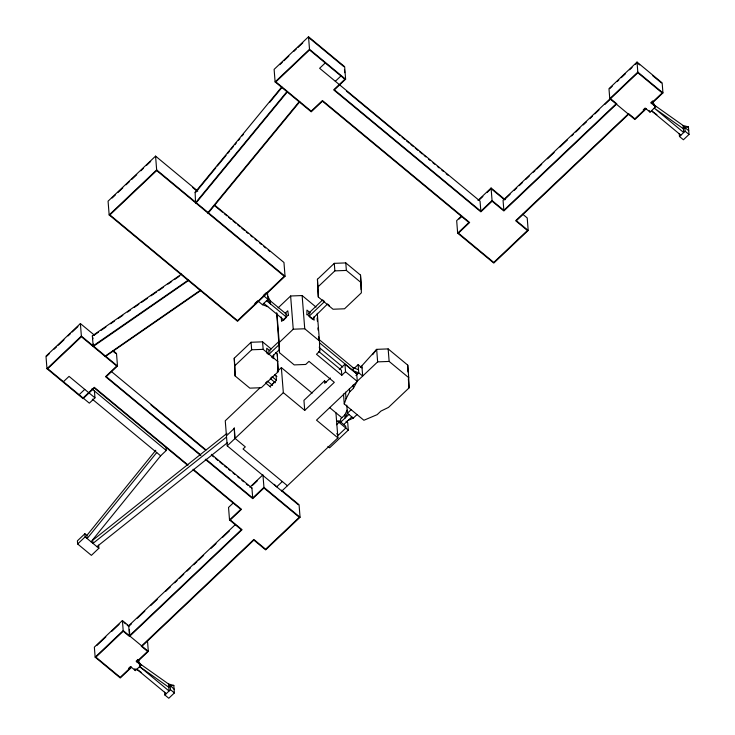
<?xml version="1.0" encoding="UTF-8"?>
<svg xmlns="http://www.w3.org/2000/svg" width="735" height="735" viewBox="0 0 735 735"><rect width="100%" height="100%" fill="white"/><g stroke="black" fill="none" stroke-linecap="round" stroke-linejoin="round"><path stroke-width="1.1" d="M135.874 668.767L135.415 670.605L130.508 666.535L128.643 668.308L129.617 669.126M344.265 404.002L346.038 398.829L349.685 391.874L353.425 388.328L357.072 381.382L377.643 361.877L389.146 361.436L408.733 377.671L409.055 387.905L388.484 407.41L380.914 411.104L377.165 414.65L363.889 420.264L344.265 404.002L343.475 393.978M348.868 414.457L340.792 422.111L340.544 418.978L344.88 414.871L347.15 410.102M372.663 354.72L376.66 349.346L388.154 348.904L407.75 365.139L408.733 377.671M156.73 452.549L87.125 538.544L86.886 535.411L155.765 450.298M91.057 541.796L160.653 455.801L166.266 450.481L166.018 447.349M286.88 91.673L195.547 202.786L195.124 192.267L281.725 86.95M195.942 203.108L287.275 91.994M207.72 212.874L299.421 101.393M215.888 167.81L195.51 192.588L195.124 192.267M217.349 166.036L226.077 155.425M227.538 153.652L229.715 150.997M231.176 149.223L233.353 146.568M234.814 144.804L236.266 143.031M238.452 140.376L239.904 138.603M242.091 135.947L243.542 134.183M269.745 102.321L282.111 87.281M360.297 367.564L376.66 349.346L377.643 361.877M197.779 191.091L155.572 156.123L108.073 201.16L109.157 214.951L237.543 321.314L285.042 276.268L283.958 262.487L214.491 204.936M112.124 198.027L115.404 194.913M117.866 192.579L122.782 187.912M126.071 184.797L129.351 181.692M131.804 179.358L136.728 174.691M140.826 170.805L143.288 168.471M146.568 165.357L150.675 161.47M109.157 214.951L156.656 169.904L155.572 156.123M477.97 200.434L491.081 188.004L492.064 200.536L480.846 211.175L334.407 89.845L345.625 79.205L344.642 66.674L308.525 36.75L274.118 69.384L275.101 81.907L311.217 111.839L322.435 101.2L468.884 222.53L457.657 233.17L493.782 263.093L528.189 230.459L527.206 217.937L522.796 214.28M279.805 64.68L282.268 62.346M283.912 60.784L288.837 56.117M293.761 51.441L296.223 49.107M297.868 47.554L302.792 42.878M275.101 81.907L309.508 49.282L308.525 36.75M325.228 62.971L319.624 68.291L480.056 201.151L480.846 211.175M299.816 101.724L208.106 213.196L208.483 212.838M335.325 81.3L340.939 75.981M94.484 335.233L80.391 323.556L45.983 356.181L46.966 368.713L83.083 398.636L94.31 387.997L187.82 465.475M46.746 356.153L49.208 353.82M54.133 349.143L56.595 346.81M58.24 345.257L63.991 339.8M68.089 335.913L70.551 333.571M72.195 332.018L77.947 326.57M46.966 368.713L81.374 336.079L80.391 323.556M93.17 346.525L188.84 280.301M63.44 381.695L69.044 376.375L88.678 392.637M104.949 356.282L200.618 290.059M79.141 394.704L84.755 389.385M112.988 350.558L116.507 353.48L117.49 366.012L106.272 376.651L200.664 454.855M94.42 390.946L94.962 397.846L89.348 403.166L83.459 398.287M255.679 304.115L254.898 303.463L257.7 300.799L262.413 304.703L268.018 299.384L267.457 292.245M278.096 307.882L290.628 295.994L302.131 295.553L316.059 307.101M275.551 352.589L277.288 354.031L278.152 371.745L261.329 387.703L249.827 388.144L235.099 375.943L234.235 358.23L251.067 342.271L262.56 341.83L271.224 349.006M317.446 279.318L334.278 263.35L345.781 262.91L360.499 275.111L361.096 282.626L361.372 292.833L344.54 308.792L333.038 309.233L318.319 297.032L317.446 279.318L318.319 297.032M285.318 313.147L287.771 310.822L288.515 315.535M235.099 375.943L234.823 365.745L251.655 349.786L263.158 349.346L277.876 361.546M288.12 315.205L281.579 321.415L281.229 317.024M318.044 286.834L334.866 270.875L346.369 270.434L361.096 282.626M306.908 314.828L306.936 310.087L310.372 312.935M278.767 341.637L268.799 351.091L269.047 354.224M308.627 313.321L322.619 299.935L324.585 301.561L309.251 316.096M277.242 371.515L281.358 367.601L283.333 392.655L304.731 410.387L334.315 382.338L308.985 361.354L305.714 364.459L294.221 364.9L279.493 352.699L279.217 342.501L293.237 329.207L304.74 328.765L319.459 340.957L319.743 351.155L316.473 354.261L341.793 375.245L345.533 371.699L344.935 364.174L339.276 369.549M279.015 344.77L268.67 354.582L266.704 352.956L266.731 348.215L270.168 351.064M86.886 535.411L84.883 533.748L77.405 540.841L77.644 543.974L91.388 555.357L98.867 548.264L98.619 545.131M279.465 349.575L271.61 357.017L273.576 358.643L273.696 355.005M77.644 543.974L85.131 536.881L84.883 533.748M329.115 305.981L329.491 305.622L327.525 303.996L312.228 319.036L309.288 316.601L309.003 312.963M259.914 387.942L225.259 420.797L227.234 445.86L298.3 504.761M269.929 386.527L276.47 380.317L276.13 375.934M226.444 435.837L234.3 428.386M461.589 215.971L456.674 220.638L457.657 233.17M459.081 219.048L461.543 216.715M478.788 200.361L482.895 196.475M486.993 192.579L490.282 189.465M227.234 445.86L283.333 392.655M651.725 103.543L662.942 92.904L662.152 82.88L637.024 62.062L608.975 88.669L609.765 98.692L634.893 119.511L646.111 108.863M609.747 88.632L612.227 86.28M617.189 81.576L618.842 80.005M621.323 77.653L625.467 73.73M629.601 69.807L632.082 67.455M635.389 64.312L637.043 62.741M609.765 98.692L637.815 72.085L637.024 62.062M616.049 103.892L503.842 210.293L503.062 200.269L610.27 98.6M504.283 199.81L510.099 194.288M514.252 190.347L516.751 187.985M519.241 185.624L522.567 182.473M525.892 179.312L529.218 176.161M533.371 172.22L535.034 170.649M536.697 169.068L541.686 164.337M547.501 158.824L554.153 152.522M559.969 147L567.448 139.907M571.6 135.966L573.263 134.395M575.762 132.024L579.915 128.083M583.241 124.932L586.567 121.78M589.883 118.629L592.382 116.259M594.872 113.897L599.025 109.956M604.85 104.444L610.666 98.922M326.193 382.255L324.512 380.859L303.941 400.364L304.731 410.387M330.373 377.992L324.705 383.367L324.512 380.859M354.114 368.465L358.12 364.67L362.043 367.923M628.609 114.302L516.411 220.702L528.189 230.459M355.951 375.475L358.763 372.81L358.12 364.67M344.935 364.174L356.714 373.94L357.311 381.456L316.509 420.144L337.907 437.876L281.808 491.072M645.716 108.541L634.875 118.831L628.59 113.622L515.639 220.73L527.418 230.496L493.764 262.413L458.429 233.133L469.647 222.494L322.417 100.52L311.199 111.16L275.864 81.879L309.527 49.962L344.862 79.233L333.644 89.872L480.865 211.855L492.092 201.215L503.861 210.973L616.812 103.865L610.537 98.655L637.833 72.765L662.18 92.932L651.329 103.222M233.454 502.777L228.539 507.435L229.522 519.967L241.3 529.724L129.479 635.775L128.689 625.751L235.549 524.413M249.836 487.241L262.946 474.81L263.938 487.342L300.055 517.265L265.647 549.89L253.869 540.133L142.039 646.184M252.298 485.605L257.222 480.938M251.554 488.306L251.921 487.957L211.349 454.331M644.246 110.636L643.263 109.827L645.128 108.054L650.043 112.115L655.648 106.795L652.487 101.54M131.565 623.721L129.084 626.073L122.405 620.542L94.356 647.149L95.146 657.173L120.274 677.992L131.492 667.352M96.781 645.55L105.877 636.914M111.665 631.429L119.116 624.364M229.522 519.967L240.749 509.327L193.112 469.858M205.956 459.237L252.711 497.981L263.938 487.342M351.137 409.689L347.398 413.235L345.128 418.004L344.88 414.871M336.483 424.729L338.982 422.368L338.835 420.484L345.698 426.181L345.854 428.055L338.366 435.148L336.648 433.723M95.146 657.173L123.195 630.566L122.405 620.542M137.362 618.218L144.823 611.153M150.62 605.649L157.244 599.365M165.531 591.51L170.502 586.796M174.636 582.873L177.126 580.512M179.606 578.16L183.75 574.228M187.067 571.086L190.374 567.944M193.691 564.802L197.008 561.659M198.661 560.088L203.632 555.375M211.083 548.31L216.053 543.597M222.687 537.313L229.311 531.028M282.313 481.526L276.7 486.846L274.348 484.347M343.741 424.554L351.808 416.901M348.068 420.448L353.287 418.114L357.026 414.568M346.029 421.183L347.71 422.57L348.307 430.094L329.602 447.826L327.92 446.43M679.259 133.697L679.48 136.517L683.412 139.769L689.017 134.45L688.429 126.934L684.799 127.44L683.394 128.763L654.251 108.128L683.688 132.53L683.137 125.51L653.994 104.875L655.648 106.795L650.741 102.735L652.616 100.961L653.59 101.77M679.48 136.517L685.093 131.197L684.799 127.44L683.137 125.51L688.429 126.934M131.096 667.022L120.255 677.312L95.908 657.145L123.214 631.246L129.498 636.455L242.072 529.696L230.294 519.939L241.512 509.3L193.158 469.233M136.71 661.702L147.551 651.421L141.276 646.212L253.851 539.453L265.629 549.21L299.283 517.293L263.957 488.022L252.73 498.661L205.258 459.32M137.105 662.024L148.323 651.385L147.533 641.361M164.64 692.177L164.861 694.998L168.793 698.25L174.397 692.93L173.809 685.415L170.18 685.92L168.774 687.253L139.622 666.608L139.365 663.356L168.517 683.991L174.103 689.173M164.861 694.998L170.474 689.678L170.18 685.92M226.986 433.356L92.729 540.253L92.977 543.385L226.334 437.196M96.91 546.638L227.574 442.589M188.068 280.237L188.445 279.971L93.152 345.845L92.362 335.812L181.637 274.063M93.694 335.491L98.398 332.238M101.209 330.291L105.913 327.038M110.608 323.795L114.366 321.195M118.124 318.586L122.828 315.343M127.523 312.09L130.343 310.142M134.101 307.542L138.805 304.29M141.625 302.342L147.257 298.438M151.015 295.837L156.656 291.942M158.54 290.637L163.234 287.385M167.929 284.142L171.687 281.533M174.507 279.585L179.211 276.332M105.711 356.245L201.013 290.38L200.627 290.647M173.809 685.415L168.517 683.991L169.068 691.01L139.622 666.608M262.413 304.703L267.742 306.633M318.43 338.964L353.186 367.757L358.515 369.677M656.906 114.66L651.44 110.792L680.886 135.185M141.377 672.497L136.82 669.273L166.266 693.665M637.916 63.467L639.652 64.9M652.698 75.705L661.39 82.908M637.815 72.085L662.942 92.904M684.799 127.44L688.723 130.692M685.093 131.197L689.017 134.45M491.081 188.004L505.175 199.681M308.544 37.43L343.879 66.701M491.099 188.684L504.348 199.663M309.508 49.282L345.625 79.205M492.064 200.536L503.842 210.293M346.479 91.14L400.29 135.727M402.054 137.188L404.7 139.384M406.464 140.844L409.11 143.031M410.874 144.501L413.52 146.688M415.284 148.148L417.93 150.344M419.694 151.805L422.34 154.001M424.104 155.462L425.877 156.923M428.523 159.118L430.287 160.579M432.933 162.766L434.697 164.236M437.343 166.422L439.107 167.883M441.753 170.079L443.517 171.54M446.163 173.736L447.927 175.196M192.552 187.425L196.952 191.072M214.556 205.653L222.475 212.213M224.23 213.674L226.867 215.86M228.631 217.312L231.268 219.499M233.032 220.959L235.669 223.146M237.433 224.607L240.069 226.793M241.833 228.254L244.47 230.441M246.234 231.892L247.989 233.353M250.626 235.54L252.39 237.001M255.027 239.187L256.791 240.648M259.427 242.835L261.191 244.286M263.828 246.482L265.592 247.934M268.229 250.12L269.993 251.581M156.656 169.904L285.042 276.268M307.285 314.47L314.157 320.166L313.9 316.877M266.897 293.476L266.116 292.824L263.314 295.479L268.018 299.384L270.544 303.968L270.296 300.835L267.779 296.251M270.296 300.835L286.393 314.176M319.55 342.822L357.357 374.143M266.621 300.716L286.246 316.978M319.348 347.637L342.804 367.068M263.819 303.38L283.839 319.964M345.533 371.699L357.311 381.456M318.696 351.422L341.398 370.229L341.793 375.245M353.287 418.114L347.398 413.235L346.755 405.095M281.358 367.601L312.173 393.124M329.776 407.704L341.821 417.691M336.529 420.328L348.307 430.094M274.559 374.629L276.911 376.586M276.47 380.317L272.152 376.743L270.278 378.516L275.386 382.742M272.584 385.397L267.476 381.171L265.611 382.944L270.71 387.17M287.413 485.752L243.055 449.002L245.297 446.871L235.09 438.409L234.263 427.889L234.713 438.767M281.45 490.135L299.071 504.734L300.055 517.265M113.089 351.312L115.744 353.507M92.362 335.812L92.959 338.734M81.374 336.079L117.49 366.012M111.656 371.745L206.048 449.949M150.987 404.985L204.799 449.572M211.855 455.415L213.619 456.876M215.383 458.346L218.029 460.533M219.793 461.993L222.439 464.189M224.203 465.65L226.849 467.846M228.613 469.307L230.377 470.767M233.023 472.963L234.787 474.424M237.433 476.611L239.197 478.081M241.852 480.267L243.616 481.728M246.262 483.924L248.026 485.385M200.857 455.682L105.509 376.678L116.727 366.039L81.392 336.759L47.729 368.685L83.064 397.957L94.291 387.317L187.875 464.86M91.893 388.861L166.266 450.481M89.073 392.968L94.962 397.846M92.27 399.142L160.653 455.801M85.131 536.881L98.867 548.264M123.995 622.527L125.566 623.831M127.137 625.127L128.708 626.431M123.195 630.566L148.323 651.385M138.97 660.25L137.987 659.442L136.122 661.215L141.028 665.285L135.415 670.605L134.358 668.85M170.474 689.678L174.397 692.93M139.365 663.356L141.028 665.285L137.858 660.021M648.987 110.369L650.043 112.115M137.831 660.306L138.86 662.336M408.338 378.791L409.055 387.905M388.154 348.904L389.146 361.436M344.467 69.54L344.715 72.673M361.115 289.608L360.499 275.111M361.896 366.039L362.686 376.063L358.763 372.81L353.434 370.89L353.186 367.757M345.781 262.91L346.369 270.434M353.167 384.993L353.425 388.328M349.428 388.539L349.685 391.874M345.514 392.141L346.038 398.829M334.278 263.35L334.866 270.875M335.932 412.813L337.907 437.876M317.281 313.285L319.459 340.957M317.125 317.952L317.391 321.278M317.915 327.92L318.09 330.125M318.613 336.768L318.871 340.094M319.394 346.736L319.743 351.155M302.131 295.553L304.74 328.765M290.628 295.994L293.237 329.207M286.007 313.845L286.292 317.483L283.48 320.138L283.444 319.642M276.948 313.726L279.217 342.501M279.493 352.699L276.691 312.697M278.152 371.745L277.472 360.83M274.605 382.09L271.794 384.754M262.56 341.83L263.158 349.346M251.067 342.271L251.655 349.786M251.921 487.957L252.711 497.981M234.235 358.23L234.823 365.745M129.36 629.656L129.7 633.956M93.382 344.044L93.547 346.167M407.75 365.139L407.962 371.956M277.288 354.031L277.343 356.291M156.674 170.584L109.928 214.914L237.524 320.635L284.27 276.305L156.674 170.584"/></g></svg>
